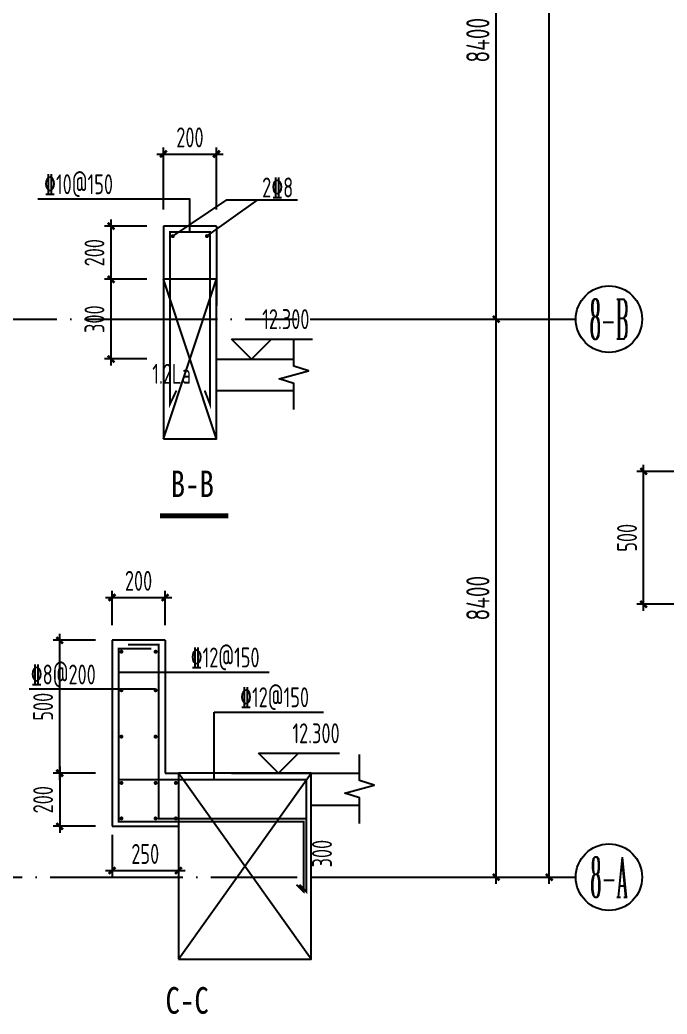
# Model space of a CAD drawing. Extents: x -765033 to 1614171, y -1073 to 729564.
# Drawn here: x 1360778 to 1370530, y 175432 to 190399 of the extents above; entities that cross this region are included whole.
import ezdxf
from ezdxf.enums import TextEntityAlignment as Align

# ---------------------------------------------------------------- set-up
doc = ezdxf.new("R2010")
doc.units = 0
doc.header["$LTSCALE"] = 1000
doc.header["$MEASUREMENT"] = 0
doc.linetypes.add('109-34 轴网$0$L1$0$$AUDIT_BAD_LTYPE1', pattern=[0])
doc.linetypes.add('DOTE', pattern=[2.42, 2, -0.2, 0.02, -0.2])
doc.layers.get('Defpoints').update_dxf_attribs({"color": 167})
for name, color, linetype in [('a-dote', 14, 'DOTE'), ('a-dote-dim', 3, 'Continuous'), ('A_STR-砼墙', 51, 'Continuous'), ('s-dim', 3, 'Continuous'), ('s-dote-text', 7, 'Continuous'), ('s-rein', 1, 'Continuous'), ('s-thin', 3, 'Continuous'), ('墙柱说明', 7, 'Continuous'), ('尺寸标注-板', 3, 'Continuous'), ('楼板负筋钢筋', 1, 'Continuous')]:
    doc.layers.add(name, color=color, linetype=linetype)
doc.styles.add('-宋体', font='simhei.ttf', dxfattribs={"width": 0.8})
doc.styles.add('TSSD_Axis', font='Complex.shx', dxfattribs={"width": 0.7, "bigfont": 'hztxt.shx'})
doc.styles.add('TSSD_Dimension', font='tssdeng.shx', dxfattribs={"width": 0.7, "bigfont": 'Hztxt.shx'})
doc.styles.add('TSSD_Rein', font='Tssdeng.shx', dxfattribs={"width": 0.7, "bigfont": 'Hztxt.shx'})
doc.dimstyles.new('TSSD_100_100', dxfattribs={"dimtxt": 300, "dimasz": 100, "dimexe": 100, "dimexo": 250, "dimgap": 100, "dimtad": 1, "dimdec": 0, "dimzin": 0, "dimdsep": 46, "dimtxsty": 'TSSD_Dimension', "dimblk": 'ARCHTICK', "dimblk1": 'ARCHTICK', "dimblk2": 'ARCHTICK', "dimcen": 0, "dimdle": 100, "dimclrt": 7, "dimadec": 0, "dimazin": 0, "dimtfac": 1, "dimtdec": 0, "dimtix": 1, "dimtmove": 2, "dimatfit": 3, "dimfxl": 1, "dimtolj": 1, "dimtzin": 0, "dimarcsym": 0})
doc.dimstyles.new('TSSD_25_100', dxfattribs={"dimtxt": 300, "dimasz": 100, "dimexe": 100, "dimexo": 250, "dimgap": 100, "dimtad": 1, "dimdec": 0, "dimlfac": 0.25, "dimzin": 0, "dimdsep": 46, "dimtxsty": 'TSSD_Dimension', "dimblk": 'ARCHTICK', "dimblk1": 'ARCHTICK', "dimblk2": 'ARCHTICK', "dimcen": 0, "dimdle": 100, "dimclrt": 7, "dimadec": 0, "dimazin": 0, "dimtfac": 1, "dimtdec": 0, "dimtix": 1, "dimtmove": 2, "dimatfit": 3, "dimfxl": 1, "dimtolj": 1, "dimtzin": 0, "dimarcsym": 0})

# ---------------------------------------------------------------- blocks, each defined once
blk = doc.blocks.new('_ArchTick')
at = {"color": 0, "linetype": 'ByBlock', "const_width": 0.4}
blk.add_lwpolyline([(-0.5, -0.5), (0.5, 0.5)], dxfattribs=at)
blk = doc.blocks.new('*D1029')
at = {"layer": 'Defpoints', "color": 0, "transparency": 16777216}
for p in [(48200, 8400), (50400, 8400), (48200, 0)]:
    blk.add_point(p, dxfattribs=at)
at = {"layer": 's-dim', "color": 0, "lineweight": -2, "transparency": 16777216}
for p, q in [((48450, 8400), (50500, 8400)), ((50400, -100), (50400, 8500)), ((48450, 0), (50500, 0))]:
    blk.add_line(p, q, dxfattribs=at)
at = {"layer": 's-dim', "color": 0, "lineweight": -2, "transparency": 16777216, "xscale": 100, "yscale": 100, "zscale": 100}
for p, rotation in [((50400, 8400), 90), ((50400, 0), 270)]:
    blk.add_blockref('_ArchTick', p, dxfattribs=dict(at, rotation=rotation))
at = {"layer": 's-dim', "color": 7, "transparency": 16777216, "insert": (50125, 4200), "char_height": 350, "attachment_point": 5, "rotation": 90, "style": 'TSSD_Dimension'}
blk.add_mtext('\\A1;8400', dxfattribs=at)
blk = doc.blocks.new('*D1030')
at = {"layer": 'Defpoints', "color": 0, "transparency": 16777216}
for p in [(48200, 16800), (50400, 16800), (48200, 8400)]:
    blk.add_point(p, dxfattribs=at)
at = {"layer": 's-dim', "color": 0, "lineweight": -2, "transparency": 16777216}
for p, q in [((48450, 16800), (50500, 16800)), ((50400, 8300), (50400, 16900)), ((48450, 8400), (50500, 8400))]:
    blk.add_line(p, q, dxfattribs=at)
at = {"layer": 's-dim', "color": 0, "lineweight": -2, "transparency": 16777216, "xscale": 100, "yscale": 100, "zscale": 100}
for p, rotation in [((50400, 16800), 90), ((50400, 8400), 270)]:
    blk.add_blockref('_ArchTick', p, dxfattribs=dict(at, rotation=rotation))
at = {"layer": 's-dim', "color": 7, "transparency": 16777216, "insert": (50125, 12600), "char_height": 350, "attachment_point": 5, "rotation": 90, "style": 'TSSD_Dimension'}
blk.add_mtext('\\A1;8400', dxfattribs=at)
blk = doc.blocks.new('*D1035')
at = {"layer": 'a-dote-dim', "color": 0, "lineweight": -2, "transparency": 16777216}
for p, q in [((51200, -100), (51200, 33700)), ((47650, 33600), (51300, 33600)), ((47650, 0), (51300, 0))]:
    blk.add_line(p, q, dxfattribs=at)
at = {"layer": 'Defpoints', "color": 0, "transparency": 16777216}
for p in [(47400, 33600), (51200, 33600), (47400, 0)]:
    blk.add_point(p, dxfattribs=at)
at = {"layer": 'a-dote-dim', "color": 0, "lineweight": -2, "transparency": 16777216, "xscale": 100, "yscale": 100, "zscale": 100}
for p, rotation in [((51200, 33600), 90), ((51200, 0), 270)]:
    blk.add_blockref('_ArchTick', p, dxfattribs=dict(at, rotation=rotation))
at = {"layer": 'a-dote-dim', "color": 7, "transparency": 16777216, "insert": (50925, 16800), "char_height": 350, "attachment_point": 5, "rotation": 90, "style": 'TSSD_Dimension'}
blk.add_mtext('\\A1;33600', dxfattribs=at)
blk = doc.blocks.new('ts_axno')
at = {"color": 0, "linetype": 'ByBlock', "lineweight": -2}
blk.add_circle((0, 0), 0.5, dxfattribs=at)
at = {"color": 0, "linetype": 'ByBlock', "lineweight": -2, "style": 'TSSD_Axis', "width": 0.7}
blk.add_attdef('A', text='', height=0.6, dxfattribs=at).set_placement((0, 0), align=Align.MIDDLE_CENTER)
blk = doc.blocks.new('*D1911')
at = {"layer": 'Defpoints', "color": 0, "transparency": 16777216}
for p in [(1363740, 188380), (1362940, 187294), (1363740, 187294)]:
    blk.add_point(p, dxfattribs=at)
at = {"layer": 's-dim', "color": 0, "lineweight": -2, "transparency": 16777216}
for p, q in [((1362940, 187544), (1362940, 188480)), ((1363740, 187544), (1363740, 188480)), ((1362840, 188380), (1363840, 188380))]:
    blk.add_line(p, q, dxfattribs=at)
at = {"layer": 's-dim', "color": 0, "lineweight": -2, "transparency": 16777216, "xscale": 100, "yscale": 100, "zscale": 100, "rotation": 180}
blk.add_blockref('_ArchTick', (1362940, 188380), dxfattribs=at)
at = {"layer": 's-dim', "color": 0, "lineweight": -2, "transparency": 16777216, "xscale": 100, "yscale": 100, "zscale": 100}
blk.add_blockref('_ArchTick', (1363740, 188380), dxfattribs=at)
at = {"layer": 's-dim', "color": 7, "transparency": 16777216, "insert": (1363340, 188630), "char_height": 300, "attachment_point": 5, "style": 'TSSD_Dimension'}
blk.add_mtext('\\A1;200', dxfattribs=at)
blk = doc.blocks.new('*D1912')
at = {"layer": 'Defpoints', "color": 0, "transparency": 16777216}
for p in [(1362152, 186494), (1362940, 186494), (1362940, 185294)]:
    blk.add_point(p, dxfattribs=at)
at = {"layer": 's-dim', "color": 0, "lineweight": -2, "transparency": 16777216}
for p, q in [((1362152, 185194), (1362152, 186594)), ((1362690, 186494), (1362052, 186494)), ((1362690, 185294), (1362052, 185294))]:
    blk.add_line(p, q, dxfattribs=at)
at = {"layer": 's-dim', "color": 0, "lineweight": -2, "transparency": 16777216, "xscale": 100, "yscale": 100, "zscale": 100}
for p, rotation in [((1362152, 186494), 90), ((1362152, 185294), 270)]:
    blk.add_blockref('_ArchTick', p, dxfattribs=dict(at, rotation=rotation))
at = {"layer": 's-dim', "color": 7, "transparency": 16777216, "insert": (1361902, 185894), "char_height": 300, "attachment_point": 5, "rotation": 90, "style": 'TSSD_Dimension'}
blk.add_mtext('\\A1;300', dxfattribs=at)
blk = doc.blocks.new('*D1913')
at = {"layer": 'Defpoints', "color": 0, "transparency": 16777216}
for p in [(1362152, 187294), (1362940, 187294), (1362940, 186494)]:
    blk.add_point(p, dxfattribs=at)
at = {"layer": 's-dim', "color": 0, "lineweight": -2, "transparency": 16777216}
for p, q in [((1362152, 186394), (1362152, 187394)), ((1362690, 187294), (1362052, 187294)), ((1362690, 186494), (1362052, 186494))]:
    blk.add_line(p, q, dxfattribs=at)
at = {"layer": 's-dim', "color": 0, "lineweight": -2, "transparency": 16777216, "xscale": 100, "yscale": 100, "zscale": 100}
for p, rotation in [((1362152, 187294), 90), ((1362152, 186494), 270)]:
    blk.add_blockref('_ArchTick', p, dxfattribs=dict(at, rotation=rotation))
at = {"layer": 's-dim', "color": 7, "transparency": 16777216, "insert": (1361902, 186894), "char_height": 300, "attachment_point": 5, "rotation": 90, "style": 'TSSD_Dimension'}
blk.add_mtext('\\A1;200', dxfattribs=at)
blk = doc.blocks.new('*D1914')
at = {"layer": 'Defpoints', "color": 0, "transparency": 16777216}
for p in [(1362167, 179059), (1361378, 178259), (1362167, 178259)]:
    blk.add_point(p, dxfattribs=at)
at = {"layer": 's-dim', "color": 0, "lineweight": -2, "transparency": 16777216}
for p, q in [((1361917, 179059), (1361278, 179059)), ((1361378, 179159), (1361378, 178159)), ((1361917, 178259), (1361278, 178259))]:
    blk.add_line(p, q, dxfattribs=at)
at = {"layer": 's-dim', "color": 0, "lineweight": -2, "transparency": 16777216, "xscale": 100, "yscale": 100, "zscale": 100}
for p, rotation in [((1361378, 179059), 90), ((1361378, 178259), 270)]:
    blk.add_blockref('_ArchTick', p, dxfattribs=dict(at, rotation=rotation))
at = {"layer": 's-dim', "color": 7, "transparency": 16777216, "insert": (1361128, 178659), "char_height": 300, "attachment_point": 5, "rotation": 90, "style": 'TSSD_Dimension'}
blk.add_mtext('\\A1;200', dxfattribs=at)
blk = doc.blocks.new('*D1915')
at = {"layer": 'Defpoints', "color": 0, "transparency": 16777216}
for p in [(1361378, 181059), (1362167, 181059), (1362167, 179059)]:
    blk.add_point(p, dxfattribs=at)
at = {"layer": 's-dim', "color": 0, "lineweight": -2, "transparency": 16777216}
for p, q in [((1361378, 178959), (1361378, 181159)), ((1361917, 181059), (1361278, 181059)), ((1361917, 179059), (1361278, 179059))]:
    blk.add_line(p, q, dxfattribs=at)
at = {"layer": 's-dim', "color": 0, "lineweight": -2, "transparency": 16777216, "xscale": 100, "yscale": 100, "zscale": 100}
for p, rotation in [((1361378, 181059), 90), ((1361378, 179059), 270)]:
    blk.add_blockref('_ArchTick', p, dxfattribs=dict(at, rotation=rotation))
at = {"layer": 's-dim', "color": 7, "transparency": 16777216, "insert": (1361128, 180059), "char_height": 300, "attachment_point": 5, "rotation": 90, "style": 'TSSD_Dimension'}
blk.add_mtext('\\A1;500', dxfattribs=at)
blk = doc.blocks.new('*D1916')
at = {"layer": 'Defpoints', "color": 0, "transparency": 16777216}
for p in [(1362966, 181704), (1362167, 181036), (1362966, 181036)]:
    blk.add_point(p, dxfattribs=at)
at = {"layer": 's-dim', "color": 0, "lineweight": -2, "transparency": 16777216}
for p, q in [((1362167, 181286), (1362167, 181804)), ((1362966, 181286), (1362966, 181804)), ((1362067, 181704), (1363066, 181704))]:
    blk.add_line(p, q, dxfattribs=at)
at = {"layer": 's-dim', "color": 0, "lineweight": -2, "transparency": 16777216, "xscale": 100, "yscale": 100, "zscale": 100, "rotation": 180}
blk.add_blockref('_ArchTick', (1362167, 181704), dxfattribs=at)
at = {"layer": 's-dim', "color": 0, "lineweight": -2, "transparency": 16777216, "xscale": 100, "yscale": 100, "zscale": 100}
blk.add_blockref('_ArchTick', (1362966, 181704), dxfattribs=at)
at = {"layer": 's-dim', "color": 7, "transparency": 16777216, "insert": (1362566, 181954), "char_height": 300, "attachment_point": 5, "style": 'TSSD_Dimension'}
blk.add_mtext('\\A1;200', dxfattribs=at)
blk = doc.blocks.new('*D1917')
at = {"layer": 'Defpoints', "color": 0, "transparency": 16777216}
for p in [(1362167, 178379), (1363167, 178379), (1363167, 177593)]:
    blk.add_point(p, dxfattribs=at)
at = {"layer": 's-dim', "color": 0, "lineweight": -2, "transparency": 16777216}
for p, q in [((1362167, 178129), (1362167, 177493)), ((1363167, 178129), (1363167, 177493)), ((1362067, 177593), (1363267, 177593))]:
    blk.add_line(p, q, dxfattribs=at)
at = {"layer": 's-dim', "color": 0, "lineweight": -2, "transparency": 16777216, "xscale": 100, "yscale": 100, "zscale": 100, "rotation": 180}
blk.add_blockref('_ArchTick', (1362167, 177593), dxfattribs=at)
at = {"layer": 's-dim', "color": 0, "lineweight": -2, "transparency": 16777216, "xscale": 100, "yscale": 100, "zscale": 100}
blk.add_blockref('_ArchTick', (1363167, 177593), dxfattribs=at)
at = {"layer": 's-dim', "color": 7, "transparency": 16777216, "insert": (1362667, 177843), "char_height": 300, "attachment_point": 5, "style": 'TSSD_Dimension'}
blk.add_mtext('\\A1;250', dxfattribs=at)
blk = doc.blocks.new('*D1947')
at = {"layer": 'Defpoints', "color": 0, "transparency": 16777216}
for p in [(1370176, 183602), (1370965, 183602), (1370965, 181602)]:
    blk.add_point(p, dxfattribs=at)
at = {"layer": 's-dim', "color": 0, "lineweight": -2, "transparency": 16777216}
for p, q in [((1370176, 181502), (1370176, 183702)), ((1370715, 183602), (1370076, 183602)), ((1370715, 181602), (1370076, 181602))]:
    blk.add_line(p, q, dxfattribs=at)
at = {"layer": 's-dim', "color": 0, "lineweight": -2, "transparency": 16777216, "xscale": 100, "yscale": 100, "zscale": 100}
for p, rotation in [((1370176, 183602), 90), ((1370176, 181602), 270)]:
    blk.add_blockref('_ArchTick', p, dxfattribs=dict(at, rotation=rotation))
at = {"layer": 's-dim', "color": 7, "transparency": 16777216, "insert": (1369926, 182602), "char_height": 300, "attachment_point": 5, "rotation": 90, "style": 'TSSD_Dimension'}
blk.add_mtext('\\A1;500', dxfattribs=at)
blk = doc.blocks.new('A$C45ED3BFD')
at = {"layer": 'a-dote'}
for p, q in [((-4200, 8400), (47400, 8400)), ((-2300, 0), (47400, 0))]:
    blk.add_line(p, q, dxfattribs=at)
at = {"layer": 's-dote-text'}
for p, q in [((47600, 8400), (51600, 8400)), ((47600, 0), (51600, 0))]:
    blk.add_line(p, q, dxfattribs=at)
ref = blk.add_blockref('ts_axno', (52100, 8400), dxfattribs=dict(at, xscale=1000, yscale=1000, zscale=1000))
ref.add_attrib('B', '8-B', dxfattribs={"height": 600, "rotation": 360, "style": 'TSSD_Axis', "width": 0.333333}).set_placement((52100, 8400), align=Align.MIDDLE_CENTER)
ref = blk.add_blockref('ts_axno', (52100, 0), dxfattribs=dict(at, xscale=1000, yscale=1000, zscale=1000))
ref.add_attrib('A', '8-A', dxfattribs={"height": 600, "rotation": 360, "style": 'TSSD_Axis', "width": 0.333333}).set_placement((52100, 0), align=Align.MIDDLE_CENTER)
at = {"layer": 'a-dote-dim'}
dim = blk.add_linear_dim(base=(51200, 33600), p1=(47400, 0), p2=(47400, 33600), angle=270, dimstyle='TSSD_100_100', dxfattribs=at)
dim.commit()
dim.dimension.update_dxf_attribs({"geometry": '*D1035', "text_midpoint": (50925, 16800)})
at = {"layer": 's-dim'}
for base, p1, p2, picture, middle in [((50400, 16800), (48200, 8400), (48200, 16800), '*D1030', (50125, 12600)), ((50400, 8400), (48200, 0), (48200, 8400), '*D1029', (50125, 4200))]:
    dim = blk.add_linear_dim(base=base, p1=p1, p2=p2, angle=90, dimstyle='TSSD_100_100', dxfattribs=at)
    dim.commit()
    dim.dimension.update_dxf_attribs({"geometry": picture, "text_midpoint": middle})

msp = doc.modelspace()

# ---------------------------------------------------------------- linework, layer by layer
at = {"layer": 'A_STR-砼墙'}
for p, q in [((1362940.4, 187293.6), (1362940.4, 186093.6)), ((1363740.4, 187293.6), (1362940.4, 187293.6)), ((1363740.4, 187293.6), (1363740.4, 186093.6)), ((1363740.4, 185293.6), (1364904.5, 185293.6)), ((1362940.4, 184813.6), (1362940.4, 184813.6)), ((1364904.5, 184813.6), (1363740.4, 184813.6)), ((1362166.9, 181059.4), (1362166.9, 178259.4)), ((1362966.9, 181059.4), (1362166.9, 181059.4)), ((1362966.9, 181059.4), (1362966.9, 179059.4)), ((1362966.9, 179059.4), (1363166.9, 179059.4)), ((1365166.9, 179059.4), (1365895.3, 179059.4)), ((1365166.9, 178579.4), (1365895.3, 178579.4)), ((1362166.9, 178259.4), (1363166.9, 178259.4))]:
    msp.add_line(p, q, dxfattribs=at)
at = {"layer": 's-rein', "const_width": 30}
for points in [[(1363067.1, 187143.6, 1), (1363097.1, 187143.6, 1)], [(1363581.6, 187143.6, 1), (1363611.6, 187143.6, 1)], [(1362293.5, 180887.6, 1), (1362323.5, 180887.6, 1)], [(1362808, 180887.1, 1), (1362838, 180887.1, 1)], [(1362293.5, 180306.9, 1), (1362323.5, 180306.9, 1)], [(1362808, 180306.9, 1), (1362838, 180306.9, 1)], [(1362293.5, 179609.2, 1), (1362323.5, 179609.2, 1)], [(1362808, 179609.2, 1), (1362838, 179609.2, 1)], [(1362293.5, 178912.1, 1), (1362323.5, 178912.1, 1)], [(1362808, 178912.1, 1), (1362838, 178912.1, 1)], [(1363112.8, 178912.1, 1), (1363142.8, 178912.1, 1)], [(1362293.5, 178377.2, 1), (1362323.5, 178377.2, 1)], [(1362808, 178377.2, 1), (1362838, 178377.2, 1)], [(1363112.8, 178377.2, 1), (1363142.8, 178377.2, 1)]]:
    msp.add_lwpolyline(points, format="xyb", close=True, dxfattribs=at)
at = {"layer": 's-thin'}
for p, q in [((1364268.1, 185293.6), (1363968.1, 185593.6)), ((1363968.1, 185593.6), (1365188.2, 185593.6)), ((1364268.1, 185293.6), (1364568.1, 185593.6)), ((1364675.6, 179059.4), (1364375.6, 179359.4)), ((1364375.6, 179359.4), (1365595.6, 179359.4)), ((1364675.6, 179059.4), (1364975.6, 179359.4)), ((1363966.9, 179059.4), (1365166.9, 179059.4))]:
    msp.add_line(p, q, dxfattribs=at)
for points in [[(1364904.5, 184533.6), (1364904.5, 184923.6), (1364684.5, 184993.6), (1365124.5, 185113.6), (1364904.5, 185183.6), (1364904.5, 185573.6)], [(1365895.3, 178299.4), (1365895.3, 178689.4), (1365675.3, 178759.4), (1366115.3, 178879.4), (1365895.3, 178949.4), (1365895.3, 179339.4)]]:
    msp.add_lwpolyline(points, dxfattribs=at)
at = {"layer": '墙柱说明', "ltscale": 1000, "const_width": 75}
msp.add_lwpolyline([(1362888.2, 182934.6), (1363917, 182934.6)], dxfattribs=at)
at = {"layer": '尺寸标注-板'}
for p, q in [((1362940.4, 184093.6), (1363740.4, 186493.6)), ((1363740.4, 184093.6), (1362940.4, 186493.6)), ((1362266.9, 180577.9), (1364536.1, 180577.9)), ((1362818.6, 180321.2), (1360916.7, 180321.2)), ((1363705.3, 178959.4), (1363705.3, 179978.4)), ((1363705.3, 179978.4), (1365350.9, 179978.4)), ((1363166.9, 176259.4), (1365166.9, 179059.4)), ((1365166.9, 176259.4), (1363166.9, 179059.4))]:
    msp.add_line(p, q, dxfattribs=at)
for points in [[(1363340.4, 187206.9), (1363340.4, 187701.9), (1361048.5, 187701.9)], [(1363082.1, 187143.6), (1363898.5, 187688.9), (1364959.5, 187688.9)], [(1363596.6, 187143.6), (1364363.5, 187688.9)]]:
    msp.add_lwpolyline(points, dxfattribs=at)
for points in [[(1362940.4, 184093.6), (1363740.4, 184093.6), (1363740.4, 186493.6), (1362940.4, 186493.6)], [(1363166.9, 176259.4), (1365166.9, 176259.4), (1365166.9, 179059.4), (1363166.9, 179059.4)]]:
    msp.add_lwpolyline(points, close=True, dxfattribs=at)
at = {"layer": '楼板负筋钢筋', "const_width": 30}
for points in [[(1363136.9, 184818.2), (1363040.4, 184618.2), (1363040.4, 184618.2), (1363040.4, 187206.9), (1363640.4, 187206.9), (1363640.4, 184618.2), (1363562.7, 184818.2)], [(1365096.3, 177272.8), (1365096.3, 178372.1), (1362866.9, 178372.1), (1362866.9, 180993.1), (1362407.1, 180993.1)], [(1364945.9, 177380.2), (1365055.7, 177274.1), (1365055.7, 178329.4), (1362266.9, 178329.4), (1362266.9, 180934.7), (1362759.4, 180934.7)], [(1364990.2, 177378.8), (1365096.3, 177272.8), (1365096.3, 178959.4), (1362266.9, 178959.4), (1362266.9, 178482.9), (1362266.9, 178482.9)]]:
    msp.add_lwpolyline(points, dxfattribs=at)

# ---------------------------------------------------------------- block references
at = {"layer": 's-dim', "linetype": '109-34 轴网$0$L1$0$$AUDIT_BAD_LTYPE1'}
msp.add_blockref('A$C45ED3BFD', (1317553.9, 177493.1), dxfattribs=at)

# ---------------------------------------------------------------- texts
at = {"layer": '墙柱说明'}
for s, height, rotation, style, width, p in [('%%13210@150', 300, 360, 'TSSD_Rein', 0.7, (1361142.3, 187775)), ('2%%1328', 300, 360, 'TSSD_Rein', 0.7, (1364428.3, 187726.5)), ('1.2La', 300, 360, 'TSSD_Rein', 0.7, (1362773.3, 184920.8)), ('B-B', 400, 360, '-宋体', 0.8, (1363049.5, 183214.5)), ('%%13212@150', 300, 360, 'TSSD_Rein', 0.7, (1363350.9, 180651)), ('%%1328@200', 300, 360, 'TSSD_Rein', 0.7, (1360941.1, 180394.3)), ('%%13212@150', 300, 360, 'TSSD_Rein', 0.7, (1364096.4, 180051.5)), ('300', 300, 90, 'TSSD_Rein', 0.7, (1365480.1, 177639.7)), ('C-C', 400, 360, '-宋体', 0.8, (1362971.7, 175438.2))]:
    msp.add_text(s, height=height, rotation=rotation, dxfattribs=dict(at, style=style, width=width)).set_placement(p)
at = {"layer": '墙柱说明', "style": 'TSSD_Rein', "width": 0.7}
for p in [(1365140.5, 185653.6), (1365596.1, 179418.9)]:
    msp.add_text('12.300', height=300, rotation=360, dxfattribs=at).set_placement(p, align=Align.BOTTOM_RIGHT)

# ---------------------------------------------------------------- dimensions: what is measured, and where the dimension line sits
at = {"layer": 's-dim'}
for base, p1, p2, picture, middle in [((1363740.4, 188379.9), (1362940.4, 187293.6), (1363740.4, 187293.6), '*D1911', (1363340.4, 188629.9)), ((1362966, 181703.8), (1362166.9, 181036.4), (1362966, 181036.4), '*D1916', (1362566.5, 181953.8)), ((1363166.9, 177593.2), (1362166.9, 178379.4), (1363166.9, 178379.4), '*D1917', (1362666.9, 177843.2))]:
    dim = msp.add_linear_dim(base=base, p1=p1, p2=p2, dimstyle='TSSD_25_100', dxfattribs=at)
    dim.commit()
    dim.dimension.update_dxf_attribs({"geometry": picture, "text_midpoint": middle})
for base, p1, p2, picture, middle in [((1362151.6, 187293.6), (1362940.4, 186493.6), (1362940.4, 187293.6), '*D1913', (1361901.6, 186893.6)), ((1362151.6, 186493.6), (1362940.4, 185293.6), (1362940.4, 186493.6), '*D1912', (1361901.6, 185893.6)), ((1361378.1, 181059.4), (1362166.9, 179059.4), (1362166.9, 181059.4), '*D1915', (1361128.1, 180059.4)), ((1361378.1, 178259.4), (1362166.9, 179059.4), (1362166.9, 178259.4), '*D1914', (1361128.1, 178659.4))]:
    dim = msp.add_linear_dim(base=base, p1=p1, p2=p2, angle=90, dimstyle='TSSD_25_100', dxfattribs=at)
    dim.commit()
    dim.dimension.update_dxf_attribs({"geometry": picture, "text_midpoint": middle})
dim = msp.add_linear_dim(base=(1370176.5, 183601.7), p1=(1370965.3, 181601.7), p2=(1370965.3, 183601.7), angle=90, dimstyle='TSSD_25_100', override={"dimclrd": 0, "dimclre": 0, "dimclrt": 7}, dxfattribs=at)
dim.commit()
dim.dimension.update_dxf_attribs({"geometry": '*D1947', "text_midpoint": (1369926.5, 182601.7)})

doc.saveas('drawing.dxf')
